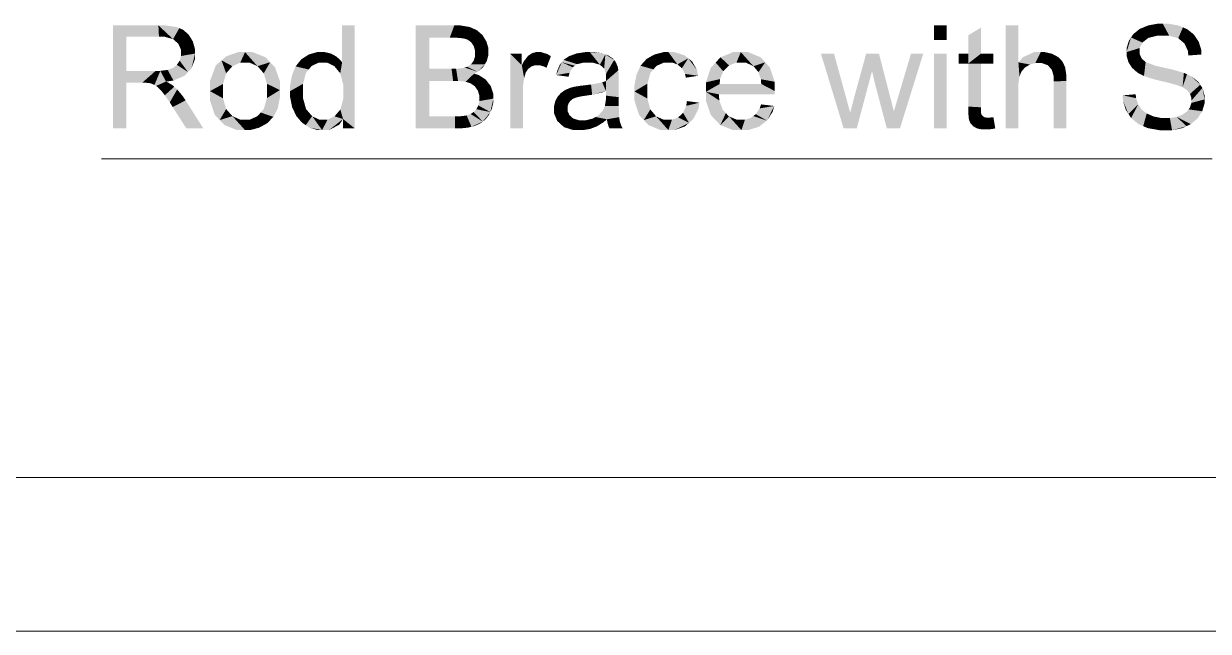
# Model space of a CAD drawing. Header units: millimetres. Extents: x 2 to 579, y 1 to 405.
# Drawn here: x 222.53 to 246.75, y 63.84 to 76.26 of the extents above; entities that cross this region are included whole.
import ezdxf

# ---------------------------------------------------------------- set-up
doc = ezdxf.new("R2010")
doc.units = ezdxf.units.MM
doc.linetypes.add('XKITLINE00', pattern=[0])
doc.layers.add('GraphicObject', color=6, linetype='Continuous', lineweight=0)
doc.layers.add('LinkedObject', color=7, linetype='Continuous', lineweight=0)

# ---------------------------------------------------------------- blocks, each defined once
blk = doc.blocks.new('*A3')
at = {"layer": 'GraphicObject', "color": 3, "linetype": 'XKITLINE00', "lineweight": 0}
blk.add_line((180.287, 63.838), (314.847, 63.838), dxfattribs=at)
blk = doc.blocks.new('*A4')
at = {"layer": 'LinkedObject'}
for points in [[(224.627, 75.296), (224.349, 74.119), (224.349, 76.225)], [(224.349, 76.225), (224.627, 75.993), (224.627, 75.296)], [(225.292, 75.993), (224.349, 76.225), (225.281, 76.225)], [(224.627, 75.993), (224.349, 76.225), (225.292, 75.993)], [(225.281, 76.225), (225.409, 75.993), (225.292, 75.993)], [(225.635, 76.196), (225.281, 76.225), (225.421, 76.225)], [(225.708, 76.168), (225.281, 76.225), (225.635, 76.196)], [(225.581, 75.945), (225.281, 76.225), (225.708, 76.168)], [(225.409, 75.993), (225.281, 76.225), (225.581, 75.945)], [(225.708, 76.168), (225.635, 75.897), (225.581, 75.945)], [(225.781, 76.14), (225.635, 75.897), (225.708, 76.168)], [(225.635, 75.897), (225.781, 76.14), (225.689, 75.849)], [(225.689, 75.849), (225.781, 76.14), (225.942, 75.968)], [(225.942, 75.968), (225.781, 76.14), (225.898, 76.039)], [(229.296, 76.225), (229.037, 75.469), (229.037, 76.225)], [(229.296, 76.225), (229.06, 75.015), (229.037, 75.469)], [(229.06, 75.015), (229.296, 76.225), (229.296, 74.119)], [(230.541, 76.225), (230.819, 75.092), (230.541, 74.119)], [(230.819, 75.34), (230.819, 75.092), (230.541, 76.225)], [(230.541, 76.225), (230.819, 75.976), (230.819, 75.34)], [(231.24, 75.976), (230.541, 76.225), (231.331, 76.225)], [(230.819, 75.976), (230.541, 76.225), (231.24, 75.976)], [(231.24, 75.976), (231.331, 76.225), (231.354, 75.976)], [(231.331, 76.225), (231.515, 75.961), (231.354, 75.976)], [(231.452, 76.225), (231.515, 75.961), (231.331, 76.225)], [(231.645, 76.193), (231.515, 75.961), (231.452, 76.225)], [(231.515, 75.961), (231.645, 76.193), (231.561, 75.947)], [(231.561, 75.947), (231.645, 76.193), (231.608, 75.932)], [(231.608, 75.932), (231.645, 76.193), (231.718, 76.161)], [(231.718, 76.161), (231.68, 75.877), (231.608, 75.932)], [(231.791, 76.129), (231.68, 75.877), (231.718, 76.161)], [(231.906, 76.03), (231.68, 75.877), (231.791, 76.129)], [(241.399, 76.225), (241.14, 75.928), (241.14, 76.225)], [(241.399, 75.928), (241.14, 75.928), (241.399, 76.225)], [(242.098, 76.178), (241.839, 75.646), (241.839, 76.023)], [(241.839, 75.646), (242.098, 76.178), (241.839, 75.445)], [(242.098, 75.646), (241.839, 75.445), (242.098, 76.178)], [(242.867, 76.225), (242.608, 74.119), (242.608, 76.225)], [(242.867, 75.469), (242.608, 74.119), (242.867, 76.225)], [(245.346, 76.153), (245.461, 75.921), (245.214, 76.047)], [(245.519, 75.968), (245.346, 76.153), (245.433, 76.189)], [(245.461, 75.921), (245.346, 76.153), (245.519, 75.968)], [(245.52, 76.225), (245.703, 76.014), (245.433, 76.189)], [(245.433, 76.189), (245.703, 76.014), (245.519, 75.968)], [(245.713, 76.26), (245.703, 76.014), (245.52, 76.225)], [(245.819, 76.26), (245.703, 76.014), (245.713, 76.26)], [(245.703, 76.014), (245.819, 76.26), (245.829, 76.014)], [(245.819, 76.26), (245.951, 76.014), (245.829, 76.014)], [(246.142, 76.223), (245.819, 76.26), (245.936, 76.26)], [(246.231, 76.185), (245.819, 76.26), (246.142, 76.223)], [(246.134, 75.963), (245.819, 76.26), (246.231, 76.185)], [(245.951, 76.014), (245.819, 76.26), (246.134, 75.963)], [(246.231, 76.185), (246.196, 75.912), (246.134, 75.963)], [(246.321, 76.147), (246.196, 75.912), (246.231, 76.185)], [(246.196, 75.912), (246.321, 76.147), (246.258, 75.861)], [(246.258, 75.861), (246.321, 76.147), (246.506, 75.963)], [(246.506, 75.963), (246.321, 76.147), (246.458, 76.036)], [(225.942, 75.968), (225.743, 75.726), (225.689, 75.849)], [(225.986, 75.896), (225.743, 75.726), (225.942, 75.968)], [(226.03, 75.737), (225.743, 75.726), (225.986, 75.896)], [(231.947, 75.964), (231.68, 75.877), (231.906, 76.03)], [(231.68, 75.877), (231.947, 75.964), (231.705, 75.838)], [(231.947, 75.964), (231.731, 75.798), (231.705, 75.838)], [(231.731, 75.798), (231.947, 75.964), (231.756, 75.706)], [(231.756, 75.706), (231.947, 75.964), (232.03, 75.686)], [(232.03, 75.758), (231.947, 75.964), (231.988, 75.897)], [(232.03, 75.686), (231.947, 75.964), (232.03, 75.758)], [(245.169, 75.978), (245.078, 75.68), (245.124, 75.909)], [(245.404, 75.875), (245.078, 75.68), (245.169, 75.978)], [(245.124, 75.909), (245.078, 75.68), (245.078, 75.759)], [(245.346, 75.763), (245.078, 75.68), (245.404, 75.875)], [(245.214, 76.047), (245.461, 75.921), (245.169, 75.978)], [(245.169, 75.978), (245.461, 75.921), (245.404, 75.875)], [(246.506, 75.963), (246.331, 75.71), (246.258, 75.861)], [(246.554, 75.89), (246.331, 75.71), (246.506, 75.963)], [(246.606, 75.724), (246.331, 75.71), (246.554, 75.89)], [(225.715, 75.505), (226.03, 75.65), (225.885, 75.272)], [(225.743, 75.6), (226.03, 75.65), (225.715, 75.505)], [(226.03, 75.65), (225.743, 75.726), (226.03, 75.737)], [(225.743, 75.726), (226.03, 75.65), (225.743, 75.651)], [(226.03, 75.65), (225.743, 75.6), (225.743, 75.651)], [(225.885, 75.272), (226.03, 75.65), (225.957, 75.349)], [(225.957, 75.349), (226.03, 75.65), (226.03, 75.538)], [(226.91, 75.679), (226.572, 75.51), (226.671, 75.595)], [(227.052, 75.679), (226.572, 75.51), (226.91, 75.679)], [(226.955, 75.464), (226.572, 75.51), (227.052, 75.679)], [(226.955, 75.464), (227.052, 75.679), (227.052, 75.464)], [(227.052, 75.679), (227.147, 75.464), (227.052, 75.464)], [(227.466, 75.576), (227.052, 75.679), (227.209, 75.679)], [(227.565, 75.473), (227.052, 75.679), (227.466, 75.576)], [(227.307, 75.392), (227.052, 75.679), (227.565, 75.473)], [(227.147, 75.464), (227.052, 75.679), (227.307, 75.392)], [(228.412, 75.394), (228.201, 75.531), (228.277, 75.58)], [(228.353, 75.63), (228.556, 75.464), (228.277, 75.58)], [(228.277, 75.58), (228.556, 75.464), (228.412, 75.394)], [(228.523, 75.679), (228.556, 75.464), (228.353, 75.63)], [(228.617, 75.679), (228.556, 75.464), (228.523, 75.679)], [(228.556, 75.464), (228.617, 75.679), (228.642, 75.464)], [(228.617, 75.679), (228.731, 75.464), (228.642, 75.464)], [(228.686, 75.679), (228.731, 75.464), (228.617, 75.679)], [(228.808, 75.65), (228.731, 75.464), (228.686, 75.679)], [(228.862, 75.621), (228.731, 75.464), (228.808, 75.65)], [(228.862, 75.621), (228.879, 75.391), (228.731, 75.464)], [(228.916, 75.592), (228.879, 75.391), (228.862, 75.621)], [(229.003, 75.516), (228.879, 75.391), (228.916, 75.592)], [(231.729, 75.506), (232.03, 75.686), (231.956, 75.432)], [(231.756, 75.598), (232.03, 75.686), (231.729, 75.506)], [(232.03, 75.686), (231.756, 75.653), (231.756, 75.706)], [(231.756, 75.653), (232.03, 75.686), (231.756, 75.598)], [(231.956, 75.432), (232.03, 75.686), (231.993, 75.491)], [(231.993, 75.491), (232.03, 75.686), (232.03, 75.618)], [(232.478, 75.646), (232.712, 75.413), (232.478, 74.119)], [(232.712, 75.413), (232.478, 75.646), (232.712, 75.646)], [(232.876, 75.627), (232.712, 75.413), (232.838, 75.602)], [(232.985, 75.412), (232.712, 75.413), (232.876, 75.627)], [(232.838, 75.602), (232.712, 75.413), (232.756, 75.494)], [(232.913, 75.653), (233.027, 75.412), (232.876, 75.627)], [(232.876, 75.627), (233.027, 75.412), (232.985, 75.412)], [(232.996, 75.679), (233.027, 75.412), (232.913, 75.653)], [(233.041, 75.679), (233.027, 75.412), (232.996, 75.679)], [(233.041, 75.679), (233.075, 75.412), (233.027, 75.412)], [(233.239, 75.638), (233.041, 75.679), (233.106, 75.679)], [(233.306, 75.596), (233.041, 75.679), (233.239, 75.638)], [(233.169, 75.384), (233.041, 75.679), (233.306, 75.596)], [(233.075, 75.412), (233.041, 75.679), (233.169, 75.384)], [(233.169, 75.384), (233.306, 75.596), (233.216, 75.357)], [(233.682, 75.598), (233.84, 75.433), (233.568, 75.522)], [(233.757, 75.625), (233.84, 75.433), (233.682, 75.598)], [(234.005, 75.679), (233.757, 75.625), (233.832, 75.652)], [(233.974, 75.464), (233.757, 75.625), (234.005, 75.679)], [(233.84, 75.433), (233.757, 75.625), (233.974, 75.464)], [(233.974, 75.464), (234.005, 75.679), (234.065, 75.464)], [(234.065, 75.464), (234.005, 75.679), (234.163, 75.464)], [(234.103, 75.679), (234.163, 75.464), (234.005, 75.679)], [(234.36, 75.656), (234.103, 75.679), (234.201, 75.679)], [(234.421, 75.633), (234.103, 75.679), (234.36, 75.656)], [(234.31, 75.421), (234.103, 75.679), (234.421, 75.633)], [(234.163, 75.464), (234.103, 75.679), (234.31, 75.421)], [(234.31, 75.421), (234.421, 75.633), (234.359, 75.377)], [(234.359, 75.377), (234.421, 75.633), (234.396, 75.345)], [(234.421, 75.633), (234.432, 75.234), (234.396, 75.345)], [(234.6, 75.518), (234.432, 75.234), (234.421, 75.633)], [(234.572, 75.552), (234.421, 75.633), (234.482, 75.61)], [(234.6, 75.518), (234.421, 75.633), (234.572, 75.552)], [(235.464, 75.397), (235.263, 75.54), (235.346, 75.587)], [(235.43, 75.633), (235.622, 75.467), (235.346, 75.587)], [(235.346, 75.587), (235.622, 75.467), (235.464, 75.397)], [(235.611, 75.679), (235.622, 75.467), (235.43, 75.633)], [(235.71, 75.679), (235.622, 75.467), (235.611, 75.679)], [(235.622, 75.467), (235.71, 75.679), (235.72, 75.467)], [(235.71, 75.679), (235.784, 75.467), (235.72, 75.467)], [(236.036, 75.616), (235.71, 75.679), (235.834, 75.679)], [(236.115, 75.553), (235.71, 75.679), (236.036, 75.616)], [(235.894, 75.428), (235.71, 75.679), (236.115, 75.553)], [(235.784, 75.467), (235.71, 75.679), (235.894, 75.428)], [(237.189, 75.679), (236.774, 75.573), (237.031, 75.679)], [(237.102, 75.467), (236.774, 75.573), (237.189, 75.679)], [(237.102, 75.467), (237.189, 75.679), (237.191, 75.467)], [(237.189, 75.679), (237.289, 75.467), (237.191, 75.467)], [(237.592, 75.575), (237.189, 75.679), (237.342, 75.679)], [(237.688, 75.471), (237.189, 75.679), (237.592, 75.575)], [(237.449, 75.392), (237.189, 75.679), (237.688, 75.471)], [(237.289, 75.467), (237.189, 75.679), (237.449, 75.392)], [(239.096, 75.646), (239.293, 74.119), (238.829, 75.646)], [(239.339, 74.763), (239.293, 74.119), (239.096, 75.646)], [(239.753, 75.646), (239.873, 75.293), (239.507, 74.751)], [(240.016, 75.646), (239.873, 75.293), (239.753, 75.646)], [(239.873, 75.293), (240.016, 75.646), (239.934, 75.032)], [(239.934, 75.032), (240.016, 75.646), (240.245, 74.759)], [(240.92, 75.646), (240.407, 74.762), (240.669, 75.646)], [(240.444, 74.119), (240.407, 74.762), (240.92, 75.646)], [(241.399, 75.646), (241.14, 74.119), (241.14, 75.646)], [(241.399, 74.119), (241.14, 74.119), (241.399, 75.646)], [(241.648, 75.646), (241.839, 75.445), (241.648, 75.445)], [(241.839, 75.646), (241.839, 75.445), (241.648, 75.646)], [(242.098, 75.445), (241.839, 75.445), (242.098, 75.646)], [(242.355, 75.445), (242.098, 75.646), (242.355, 75.646)], [(242.098, 75.445), (242.098, 75.646), (242.355, 75.445)], [(243.185, 75.679), (242.867, 75.469), (242.957, 75.574)], [(243.323, 75.679), (242.867, 75.469), (243.185, 75.679)], [(243.212, 75.456), (242.867, 75.469), (243.323, 75.679)], [(243.212, 75.456), (243.323, 75.679), (243.269, 75.456)], [(243.269, 75.456), (243.323, 75.679), (243.345, 75.456)], [(243.323, 75.679), (243.464, 75.412), (243.345, 75.456)], [(243.407, 75.679), (243.464, 75.412), (243.323, 75.679)], [(243.554, 75.646), (243.464, 75.412), (243.407, 75.679)], [(243.616, 75.612), (243.464, 75.412), (243.554, 75.646)], [(243.616, 75.612), (243.506, 75.368), (243.464, 75.412)], [(243.679, 75.579), (243.506, 75.368), (243.616, 75.612)], [(243.506, 75.368), (243.679, 75.579), (243.548, 75.323)], [(243.548, 75.323), (243.679, 75.579), (243.795, 75.428)], [(243.795, 75.428), (243.679, 75.579), (243.768, 75.487)], [(245.078, 75.68), (245.346, 75.763), (245.346, 75.698)], [(245.346, 75.641), (245.078, 75.68), (245.346, 75.698)], [(245.078, 75.68), (245.346, 75.641), (245.078, 75.607)], [(245.078, 75.607), (245.346, 75.641), (245.115, 75.476)], [(245.115, 75.476), (245.346, 75.641), (245.152, 75.417)], [(245.152, 75.417), (245.346, 75.641), (245.387, 75.548)], [(246.609, 75.631), (246.331, 75.71), (246.606, 75.724)], [(246.331, 75.71), (246.609, 75.631), (246.342, 75.61)], [(225.523, 75.335), (225.885, 75.272), (225.47, 75.316)], [(225.577, 75.355), (225.885, 75.272), (225.523, 75.335)], [(225.885, 75.272), (225.577, 75.355), (225.659, 75.418)], [(225.687, 75.462), (225.885, 75.272), (225.659, 75.418)], [(225.715, 75.505), (225.885, 75.272), (225.687, 75.462)], [(226.572, 75.51), (226.337, 74.882), (226.455, 75.408)], [(226.666, 75.247), (226.337, 74.882), (226.572, 75.51)], [(226.455, 75.408), (226.337, 74.882), (226.337, 75.094)], [(226.572, 75.51), (226.794, 75.392), (226.73, 75.319)], [(226.794, 75.392), (226.572, 75.51), (226.955, 75.464)], [(226.666, 75.247), (226.572, 75.51), (226.73, 75.319)], [(227.307, 75.392), (227.565, 75.473), (227.371, 75.319)], [(227.565, 75.473), (227.435, 75.246), (227.371, 75.319)], [(227.435, 75.246), (227.565, 75.473), (227.5, 75.032)], [(227.5, 75.032), (227.565, 75.473), (227.765, 74.904)], [(227.765, 75.085), (227.565, 75.473), (227.665, 75.37)], [(227.765, 74.904), (227.565, 75.473), (227.765, 75.085)], [(228.087, 75.388), (228.354, 75.324), (228.049, 75.295)], [(228.201, 75.531), (228.354, 75.324), (228.087, 75.388)], [(228.354, 75.324), (228.201, 75.531), (228.412, 75.394)], [(229.037, 75.469), (228.879, 75.391), (229.003, 75.516)], [(228.879, 75.391), (229.037, 75.469), (228.939, 75.318)], [(228.939, 75.318), (229.037, 75.469), (229, 75.245)], [(229.037, 75.469), (229.06, 75.015), (229, 75.245)], [(231.307, 75.092), (230.819, 75.34), (231.275, 75.34)], [(230.819, 75.092), (230.819, 75.34), (231.307, 75.092)], [(231.407, 75.092), (231.275, 75.34), (231.368, 75.34)], [(231.307, 75.092), (231.275, 75.34), (231.407, 75.092)], [(231.501, 75.352), (231.736, 75.239), (231.368, 75.34)], [(231.368, 75.34), (231.736, 75.239), (231.407, 75.092)], [(231.541, 75.365), (231.809, 75.276), (231.501, 75.352)], [(231.736, 75.239), (231.501, 75.352), (231.809, 75.276)], [(231.595, 75.38), (231.809, 75.276), (231.541, 75.365)], [(231.675, 75.433), (231.956, 75.432), (231.595, 75.38)], [(231.595, 75.38), (231.956, 75.432), (231.809, 75.276)], [(231.702, 75.469), (231.956, 75.432), (231.675, 75.433)], [(231.956, 75.432), (231.702, 75.469), (231.729, 75.506)], [(231.809, 75.276), (231.956, 75.432), (231.92, 75.372)], [(232.478, 74.119), (232.712, 75.413), (232.737, 74.119)], [(232.712, 75.413), (232.737, 74.918), (232.737, 74.119)], [(232.737, 74.918), (232.712, 75.413), (232.737, 74.999)], [(232.737, 74.999), (232.712, 75.413), (232.759, 75.15)], [(232.759, 75.15), (232.712, 75.413), (232.78, 75.219)], [(232.78, 75.219), (232.712, 75.413), (232.794, 75.265)], [(232.794, 75.265), (232.712, 75.413), (232.842, 75.335)], [(232.842, 75.335), (232.712, 75.413), (232.876, 75.361)], [(232.876, 75.361), (232.712, 75.413), (232.91, 75.386)], [(232.91, 75.386), (232.712, 75.413), (232.985, 75.412)], [(233.529, 75.472), (233.415, 75.21), (233.489, 75.422)], [(233.753, 75.369), (233.415, 75.21), (233.529, 75.472)], [(233.489, 75.422), (233.415, 75.21), (233.433, 75.291)], [(233.689, 75.257), (233.415, 75.21), (233.753, 75.369)], [(233.568, 75.522), (233.84, 75.433), (233.529, 75.472)], [(233.753, 75.369), (233.529, 75.472), (233.796, 75.401)], [(233.796, 75.401), (233.529, 75.472), (233.84, 75.433)], [(234.629, 75.483), (234.432, 75.234), (234.6, 75.518)], [(234.669, 75.395), (234.432, 75.234), (234.629, 75.483)], [(234.681, 75.342), (234.432, 75.234), (234.669, 75.395)], [(234.432, 75.234), (234.681, 75.342), (234.687, 75.308)], [(235.138, 75.401), (235.403, 75.327), (235.098, 75.309)], [(235.263, 75.54), (235.403, 75.327), (235.138, 75.401)], [(235.403, 75.327), (235.263, 75.54), (235.464, 75.397)], [(235.894, 75.428), (236.115, 75.553), (235.94, 75.389)], [(236.115, 75.553), (235.985, 75.35), (235.94, 75.389)], [(235.985, 75.35), (236.115, 75.553), (236.049, 75.234)], [(236.049, 75.234), (236.115, 75.553), (236.317, 75.195)], [(236.295, 75.311), (236.115, 75.553), (236.194, 75.49)], [(236.317, 75.195), (236.115, 75.553), (236.295, 75.311)], [(236.675, 75.467), (236.477, 75.062), (236.576, 75.36)], [(236.831, 75.288), (236.477, 75.062), (236.675, 75.467)], [(236.774, 75.573), (236.952, 75.407), (236.675, 75.467)], [(236.675, 75.467), (236.952, 75.407), (236.831, 75.288)], [(236.952, 75.407), (236.774, 75.573), (237.102, 75.467)], [(237.449, 75.392), (237.688, 75.471), (237.511, 75.317)], [(237.688, 75.471), (237.551, 75.269), (237.511, 75.317)], [(237.551, 75.269), (237.688, 75.471), (237.6, 75.125)], [(237.6, 75.125), (237.688, 75.471), (237.882, 75.074)], [(237.882, 75.074), (237.688, 75.471), (237.785, 75.367)], [(241.839, 74.566), (242.098, 75.445), (242.098, 74.551)], [(241.839, 75.445), (242.098, 75.445), (241.839, 74.566)], [(242.867, 75.043), (242.608, 74.119), (242.867, 75.469)], [(242.867, 75.043), (242.867, 75.469), (242.888, 75.184)], [(242.888, 75.184), (242.867, 75.469), (242.91, 75.235)], [(242.91, 75.235), (242.867, 75.469), (242.931, 75.286)], [(242.931, 75.286), (242.867, 75.469), (243.003, 75.367)], [(243.003, 75.367), (242.867, 75.469), (243.054, 75.396)], [(243.054, 75.396), (242.867, 75.469), (243.104, 75.426)], [(243.104, 75.426), (242.867, 75.469), (243.212, 75.456)], [(243.795, 75.428), (243.589, 75.182), (243.548, 75.323)], [(243.822, 75.369), (243.589, 75.182), (243.795, 75.428)], [(243.848, 75.198), (243.589, 75.182), (243.822, 75.369)], [(245.387, 75.548), (245.301, 75.26), (245.152, 75.417)], [(245.152, 75.417), (245.301, 75.26), (245.189, 75.359)], [(245.428, 75.511), (245.301, 75.26), (245.387, 75.548)], [(245.301, 75.26), (245.428, 75.511), (245.376, 75.221)], [(245.376, 75.221), (245.428, 75.511), (245.468, 75.475)], [(245.376, 75.221), (245.468, 75.475), (245.434, 75.19)], [(245.434, 75.19), (245.468, 75.475), (245.637, 75.124)], [(245.637, 75.124), (245.468, 75.475), (245.678, 75.399)], [(245.637, 75.124), (245.678, 75.399), (245.782, 75.089)], [(245.782, 75.089), (245.678, 75.399), (245.847, 75.361)], [(245.782, 75.089), (245.847, 75.361), (245.927, 75.055)], [(245.927, 75.055), (245.847, 75.361), (246.017, 75.323)], [(224.627, 75.296), (224.627, 75.054), (224.349, 74.119)], [(224.95, 75.054), (224.627, 75.296), (225.225, 75.296)], [(224.627, 75.054), (224.627, 75.296), (224.95, 75.054)], [(224.95, 75.054), (225.225, 75.296), (225.003, 75.054)], [(225.003, 75.054), (225.225, 75.296), (225.081, 75.049)], [(225.081, 75.049), (225.225, 75.296), (225.105, 75.044)], [(225.105, 75.044), (225.225, 75.296), (225.137, 75.036)], [(225.137, 75.036), (225.225, 75.296), (225.2, 75.008)], [(225.2, 75.008), (225.225, 75.296), (225.32, 75.296)], [(225.2, 75.008), (225.32, 75.296), (225.231, 74.988)], [(225.32, 75.296), (225.437, 75.077), (225.231, 74.988)], [(225.47, 75.316), (225.437, 75.077), (225.32, 75.296)], [(225.437, 75.077), (225.47, 75.316), (225.589, 75.098)], [(225.812, 75.195), (225.47, 75.316), (225.885, 75.272)], [(225.589, 75.098), (225.47, 75.316), (225.812, 75.195)], [(226.602, 75.028), (226.337, 74.882), (226.666, 75.247)], [(228.049, 75.295), (227.973, 74.881), (228.011, 75.202)], [(228.297, 75.253), (227.973, 74.881), (228.049, 75.295)], [(228.239, 75.032), (227.973, 74.881), (228.297, 75.253)], [(228.011, 75.202), (227.973, 74.881), (227.973, 74.995)], [(228.049, 75.295), (228.354, 75.324), (228.297, 75.253)], [(231.407, 75.092), (231.736, 75.239), (231.562, 75.074)], [(231.736, 75.239), (231.615, 75.056), (231.562, 75.074)], [(231.615, 75.056), (231.736, 75.239), (231.669, 75.039)], [(231.669, 75.039), (231.736, 75.239), (231.753, 74.978)], [(231.977, 75.116), (231.736, 75.239), (231.831, 75.211)], [(231.753, 74.978), (231.736, 75.239), (231.977, 75.116)], [(231.753, 74.978), (231.977, 75.116), (231.783, 74.934)], [(231.783, 74.934), (231.977, 75.116), (231.814, 74.891)], [(231.814, 74.891), (231.977, 75.116), (232.028, 75.048)], [(233.415, 75.21), (233.689, 75.257), (233.668, 75.176)], [(234.432, 75.114), (234.687, 75.308), (234.431, 75.087)], [(234.431, 75.087), (234.687, 75.308), (234.432, 74.885)], [(234.694, 75.103), (234.431, 74.79), (234.432, 74.885)], [(234.694, 74.758), (234.431, 74.79), (234.694, 75.103)], [(234.432, 75.234), (234.687, 75.308), (234.432, 75.155)], [(234.432, 75.155), (234.687, 75.308), (234.432, 75.148)], [(234.432, 75.148), (234.687, 75.308), (234.432, 75.114)], [(234.694, 75.189), (234.432, 74.885), (234.687, 75.308)], [(234.694, 75.103), (234.432, 74.885), (234.694, 75.189)], [(235.098, 75.309), (235.016, 74.876), (235.057, 75.216)], [(235.342, 75.257), (235.016, 74.876), (235.098, 75.309)], [(235.281, 75.035), (235.016, 74.876), (235.342, 75.257)], [(235.057, 75.216), (235.016, 74.876), (235.016, 75)], [(235.098, 75.309), (235.403, 75.327), (235.342, 75.257)], [(236.049, 75.234), (236.317, 75.195), (236.067, 75.157)], [(236.764, 75.128), (236.477, 75.062), (236.831, 75.288)], [(236.477, 75.062), (236.764, 75.128), (236.758, 75.028)], [(237.6, 75.125), (237.882, 75.074), (237.608, 75.028)], [(239.507, 74.751), (239.873, 75.293), (239.561, 74.119)], [(243.848, 75.086), (243.589, 75.182), (243.848, 75.198)], [(243.589, 75.182), (243.848, 75.086), (243.589, 75.085)], [(245.927, 75.055), (246.017, 75.323), (246.114, 75.003)], [(246.114, 75.003), (246.017, 75.323), (246.157, 74.987)], [(246.157, 74.987), (246.017, 75.323), (246.223, 74.962)], [(246.25, 75.255), (246.223, 74.962), (246.017, 75.323)], [(246.313, 75.227), (246.223, 74.962), (246.25, 75.255)], [(246.223, 74.962), (246.313, 75.227), (246.318, 74.899)], [(246.318, 74.899), (246.313, 75.227), (246.405, 75.184)], [(246.318, 74.899), (246.405, 75.184), (246.347, 74.862)], [(246.347, 74.862), (246.405, 75.184), (246.376, 74.825)], [(246.405, 75.184), (246.585, 75.012), (246.376, 74.825)], [(246.585, 75.012), (246.405, 75.184), (246.541, 75.077)], [(224.349, 74.119), (224.627, 75.054), (224.627, 74.119)], [(225.231, 74.988), (225.437, 75.077), (225.263, 74.968)], [(225.437, 75.077), (225.333, 74.897), (225.263, 74.968)], [(225.492, 75.05), (225.333, 74.897), (225.437, 75.077)], [(225.333, 74.897), (225.492, 75.05), (225.373, 74.847)], [(225.373, 74.847), (225.492, 75.05), (225.412, 74.797)], [(225.412, 74.797), (225.492, 75.05), (225.605, 74.972)], [(225.605, 74.972), (225.513, 74.652), (225.412, 74.797)], [(225.605, 74.972), (225.492, 75.05), (225.576, 74.998)], [(225.666, 74.916), (225.513, 74.652), (225.605, 74.972)], [(225.781, 74.776), (225.513, 74.652), (225.666, 74.916)], [(226.337, 74.882), (226.602, 75.028), (226.602, 74.882)], [(226.337, 74.882), (226.534, 74.29), (226.337, 74.689)], [(226.602, 74.735), (226.534, 74.29), (226.337, 74.882)], [(226.602, 74.735), (226.337, 74.882), (226.602, 74.882)], [(227.436, 74.517), (227.765, 74.904), (227.677, 74.44)], [(227.5, 74.74), (227.765, 74.904), (227.436, 74.517)], [(227.5, 75.032), (227.765, 74.904), (227.5, 74.89)], [(227.765, 74.904), (227.5, 74.74), (227.5, 74.89)], [(227.677, 74.44), (227.765, 74.904), (227.721, 74.525)], [(227.721, 74.525), (227.765, 74.904), (227.765, 74.756)], [(227.973, 74.881), (228.239, 75.032), (228.239, 74.88)], [(227.973, 74.881), (228.239, 74.734), (227.973, 74.764)], [(228.239, 74.734), (227.973, 74.881), (228.239, 74.88)], [(229.06, 75.015), (229.296, 74.119), (229.06, 74.859)], [(229.06, 74.859), (229.296, 74.119), (229.06, 74.717)], [(230.541, 74.119), (230.819, 75.092), (230.819, 74.367)], [(232.028, 75.048), (231.844, 74.788), (231.814, 74.891)], [(232.079, 74.981), (231.844, 74.788), (232.028, 75.048)], [(232.131, 74.821), (231.844, 74.788), (232.079, 74.981)], [(233.701, 74.679), (233.514, 74.847), (233.555, 74.875)], [(233.597, 74.903), (233.752, 74.721), (233.555, 74.875)], [(233.555, 74.875), (233.752, 74.721), (233.701, 74.679)], [(233.689, 74.945), (233.752, 74.721), (233.597, 74.903)], [(233.741, 74.96), (233.752, 74.721), (233.689, 74.945)], [(233.779, 74.97), (233.818, 74.75), (233.741, 74.96)], [(233.752, 74.721), (233.741, 74.96), (233.785, 74.736)], [(233.785, 74.736), (233.741, 74.96), (233.818, 74.75)], [(233.894, 74.989), (233.931, 74.776), (233.779, 74.97)], [(233.779, 74.97), (233.931, 74.776), (233.818, 74.75)], [(233.971, 74.998), (234.01, 74.788), (233.894, 74.989)], [(233.894, 74.989), (234.01, 74.788), (233.931, 74.776)], [(234.127, 75.017), (234.151, 74.808), (233.971, 74.998)], [(233.971, 74.998), (234.151, 74.808), (234.01, 74.788)], [(234.357, 75.062), (234.432, 74.885), (234.127, 75.017)], [(234.127, 75.017), (234.432, 74.885), (234.151, 74.808)], [(234.151, 74.808), (234.432, 74.885), (234.362, 74.857)], [(234.431, 75.087), (234.432, 74.885), (234.357, 75.062)], [(235.016, 74.876), (235.281, 75.035), (235.281, 74.884)], [(235.281, 74.73), (235.016, 74.876), (235.281, 74.884)], [(235.016, 74.876), (235.206, 74.29), (235.016, 74.685)], [(235.281, 74.73), (235.206, 74.29), (235.016, 74.876)], [(236.758, 75.028), (236.477, 74.869), (236.477, 75.062)], [(236.758, 75.028), (237.882, 74.885), (236.477, 74.869)], [(237.882, 74.873), (236.477, 74.869), (237.882, 74.885)], [(237.881, 74.839), (236.477, 74.869), (237.882, 74.873)], [(236.477, 74.869), (236.673, 74.291), (236.477, 74.683)], [(236.75, 74.69), (236.673, 74.291), (236.477, 74.869)], [(236.75, 74.69), (236.477, 74.869), (236.743, 74.816)], [(237.881, 74.816), (236.477, 74.869), (237.881, 74.839)], [(236.743, 74.816), (236.477, 74.869), (237.881, 74.816)], [(237.608, 75.028), (237.882, 74.885), (236.758, 75.028)], [(237.882, 74.885), (237.608, 75.028), (237.882, 75.074)], [(240.245, 74.759), (240.176, 74.119), (239.934, 75.032)], [(242.867, 74.953), (242.608, 74.119), (242.867, 75.043)], [(242.608, 74.119), (242.867, 74.953), (242.867, 74.119)], [(243.589, 74.119), (243.848, 75.086), (243.848, 74.119)], [(243.589, 75.085), (243.848, 75.086), (243.589, 74.119)], [(246.376, 74.825), (246.585, 75.012), (246.405, 74.739)], [(246.405, 74.739), (246.585, 75.012), (246.629, 74.947)], [(246.405, 74.739), (246.629, 74.947), (246.405, 74.69)], [(246.405, 74.69), (246.629, 74.947), (246.405, 74.641)], [(246.629, 74.947), (246.673, 74.713), (246.405, 74.641)], [(246.673, 74.713), (246.629, 74.947), (246.673, 74.798)], [(225.513, 74.652), (225.781, 74.776), (225.573, 74.557)], [(225.573, 74.557), (225.781, 74.776), (225.836, 74.692)], [(225.573, 74.557), (225.836, 74.692), (225.852, 74.119)], [(225.852, 74.119), (225.836, 74.692), (226.2, 74.119)], [(226.337, 74.689), (226.534, 74.29), (226.436, 74.393)], [(226.666, 74.516), (226.534, 74.29), (226.602, 74.735)], [(227.973, 74.764), (228.239, 74.734), (228.015, 74.556)], [(228.015, 74.556), (228.239, 74.734), (228.057, 74.466)], [(228.057, 74.466), (228.239, 74.734), (228.3, 74.515)], [(229.06, 74.717), (229.296, 74.119), (229.001, 74.505)], [(231.823, 74.59), (232.131, 74.729), (232.068, 74.454)], [(231.844, 74.679), (232.131, 74.729), (231.823, 74.59)], [(232.131, 74.729), (231.844, 74.788), (232.131, 74.821)], [(231.844, 74.788), (232.131, 74.729), (231.844, 74.729)], [(232.131, 74.729), (231.844, 74.679), (231.844, 74.729)], [(232.068, 74.454), (232.131, 74.729), (232.099, 74.518)], [(232.099, 74.518), (232.131, 74.729), (232.131, 74.655)], [(233.422, 74.726), (233.371, 74.522), (233.397, 74.68)], [(233.665, 74.624), (233.371, 74.522), (233.422, 74.726)], [(233.397, 74.68), (233.371, 74.522), (233.371, 74.578)], [(233.647, 74.562), (233.371, 74.522), (233.665, 74.624)], [(233.447, 74.773), (233.683, 74.652), (233.422, 74.726)], [(233.422, 74.726), (233.683, 74.652), (233.665, 74.624)], [(233.514, 74.847), (233.683, 74.652), (233.447, 74.773)], [(233.683, 74.652), (233.514, 74.847), (233.701, 74.679)], [(234.41, 74.575), (234.694, 74.758), (234.694, 74.578)], [(234.431, 74.705), (234.694, 74.758), (234.41, 74.575)], [(234.694, 74.758), (234.431, 74.705), (234.431, 74.79)], [(235.016, 74.685), (235.206, 74.29), (235.111, 74.392)], [(235.34, 74.507), (235.206, 74.29), (235.281, 74.73)], [(236.01, 74.438), (236.343, 74.645), (236.13, 74.234)], [(236.074, 74.582), (236.343, 74.645), (236.01, 74.438)], [(236.343, 74.645), (236.074, 74.582), (236.088, 74.679)], [(236.13, 74.234), (236.343, 74.645), (236.215, 74.308)], [(236.215, 74.308), (236.343, 74.645), (236.322, 74.514)], [(236.477, 74.683), (236.673, 74.291), (236.575, 74.394)], [(236.821, 74.498), (236.673, 74.291), (236.75, 74.69)], [(237.873, 74.578), (237.576, 74.529), (237.605, 74.611)], [(239.428, 74.436), (239.293, 74.119), (239.339, 74.763)], [(239.507, 74.751), (239.561, 74.119), (239.47, 74.606)], [(240.32, 74.468), (240.176, 74.119), (240.245, 74.759)], [(240.407, 74.762), (240.444, 74.119), (240.32, 74.468)], [(245.273, 74.739), (245, 74.795), (245.264, 74.818)], [(245, 74.795), (245.116, 74.417), (245.003, 74.689)], [(245.273, 74.739), (245.116, 74.417), (245, 74.795)], [(245.003, 74.689), (245.116, 74.417), (245.061, 74.5)], [(245.316, 74.609), (245.116, 74.417), (245.273, 74.739)], [(245.116, 74.417), (245.316, 74.609), (245.171, 74.333)], [(245.171, 74.333), (245.316, 74.609), (245.322, 74.208)], [(245.35, 74.558), (245.322, 74.208), (245.316, 74.609)], [(246.375, 74.551), (246.673, 74.713), (246.625, 74.471)], [(246.405, 74.641), (246.673, 74.713), (246.375, 74.551)], [(246.625, 74.471), (246.673, 74.713), (246.673, 74.629)], [(226.534, 74.29), (226.666, 74.516), (226.73, 74.443)], [(226.794, 74.371), (226.534, 74.29), (226.73, 74.443)], [(226.794, 74.371), (227.052, 74.085), (226.534, 74.29)], [(226.955, 74.298), (227.052, 74.085), (226.794, 74.371)], [(227.42, 74.178), (227.148, 74.298), (227.308, 74.371)], [(227.372, 74.444), (227.504, 74.225), (227.308, 74.371)], [(227.308, 74.371), (227.504, 74.225), (227.42, 74.178)], [(227.677, 74.44), (227.372, 74.444), (227.436, 74.517)], [(227.633, 74.356), (227.372, 74.444), (227.677, 74.44)], [(227.504, 74.225), (227.372, 74.444), (227.633, 74.356)], [(228.3, 74.515), (228.218, 74.236), (228.057, 74.466)], [(228.057, 74.466), (228.218, 74.236), (228.099, 74.376)], [(228.362, 74.443), (228.218, 74.236), (228.3, 74.515)], [(228.218, 74.236), (228.362, 74.443), (228.294, 74.186)], [(228.294, 74.186), (228.362, 74.443), (228.424, 74.37)], [(228.424, 74.37), (228.629, 74.085), (228.294, 74.186)], [(228.57, 74.298), (228.629, 74.085), (228.424, 74.37)], [(228.882, 74.367), (229.056, 74.312), (228.738, 74.298)], [(229.056, 74.312), (228.882, 74.367), (228.942, 74.436)], [(229.001, 74.505), (229.056, 74.312), (228.942, 74.436)], [(229.001, 74.505), (229.296, 74.119), (229.056, 74.312)], [(230.819, 74.367), (231.344, 74.119), (230.541, 74.119)], [(231.344, 74.367), (231.344, 74.119), (230.819, 74.367)], [(231.344, 74.367), (231.444, 74.119), (231.344, 74.119)], [(231.412, 74.367), (231.444, 74.119), (231.344, 74.367)], [(231.507, 74.372), (231.614, 74.136), (231.412, 74.367)], [(231.412, 74.367), (231.614, 74.136), (231.444, 74.119)], [(231.534, 74.377), (231.614, 74.136), (231.507, 74.372)], [(231.683, 74.154), (231.534, 74.377), (231.583, 74.386)], [(231.614, 74.136), (231.534, 74.377), (231.683, 74.154)], [(231.663, 74.415), (231.914, 74.258), (231.583, 74.386)], [(231.583, 74.386), (231.914, 74.258), (231.683, 74.154)], [(231.696, 74.435), (231.914, 74.258), (231.663, 74.415)], [(231.914, 74.258), (231.696, 74.435), (231.728, 74.455)], [(231.782, 74.513), (232.068, 74.454), (231.728, 74.455)], [(231.728, 74.455), (232.068, 74.454), (231.914, 74.258)], [(231.802, 74.552), (232.068, 74.454), (231.782, 74.513)], [(232.068, 74.454), (231.802, 74.552), (231.823, 74.59)], [(231.914, 74.258), (232.068, 74.454), (231.96, 74.292)], [(231.96, 74.292), (232.068, 74.454), (232.037, 74.391)], [(233.371, 74.522), (233.647, 74.562), (233.647, 74.529)], [(233.647, 74.477), (233.371, 74.522), (233.647, 74.529)], [(233.371, 74.522), (233.647, 74.477), (233.371, 74.426)], [(233.371, 74.426), (233.647, 74.477), (233.438, 74.269)], [(233.438, 74.269), (233.647, 74.477), (233.506, 74.208)], [(233.506, 74.208), (233.647, 74.477), (233.686, 74.391)], [(233.686, 74.391), (233.573, 74.146), (233.506, 74.208)], [(233.725, 74.356), (233.573, 74.146), (233.686, 74.391)], [(234.277, 74.385), (234.702, 74.35), (234.219, 74.353)], [(234.277, 74.385), (234.694, 74.578), (234.702, 74.35)], [(234.362, 74.475), (234.694, 74.578), (234.277, 74.385)], [(234.389, 74.532), (234.694, 74.578), (234.362, 74.475)], [(234.694, 74.578), (234.389, 74.532), (234.41, 74.575)], [(235.206, 74.29), (235.34, 74.507), (235.399, 74.437)], [(235.457, 74.367), (235.206, 74.29), (235.399, 74.437)], [(235.457, 74.367), (235.709, 74.085), (235.206, 74.29)], [(235.611, 74.298), (235.709, 74.085), (235.457, 74.367)], [(236.13, 74.234), (235.908, 74.344), (235.959, 74.391)], [(236.01, 74.438), (236.13, 74.234), (235.959, 74.391)], [(236.673, 74.291), (236.821, 74.498), (236.771, 74.188)], [(236.885, 74.431), (236.771, 74.188), (236.821, 74.498)], [(236.949, 74.364), (236.771, 74.188), (236.885, 74.431)], [(237.446, 74.373), (237.725, 74.279), (237.396, 74.335)], [(237.496, 74.41), (237.725, 74.279), (237.446, 74.373)], [(237.496, 74.41), (237.873, 74.578), (237.725, 74.279)], [(237.576, 74.529), (237.873, 74.578), (237.496, 74.41)], [(237.725, 74.279), (237.873, 74.578), (237.842, 74.461)], [(239.293, 74.119), (239.428, 74.436), (239.561, 74.119)], [(239.43, 74.449), (239.561, 74.119), (239.428, 74.436)], [(239.47, 74.606), (239.561, 74.119), (239.43, 74.449)], [(240.176, 74.119), (240.32, 74.468), (240.444, 74.119)], [(242.098, 74.551), (241.839, 74.449), (241.839, 74.566)], [(242.098, 74.496), (241.839, 74.449), (242.098, 74.551)], [(242.098, 74.496), (241.871, 74.26), (241.839, 74.449)], [(241.839, 74.449), (241.871, 74.26), (241.855, 74.296)], [(242.105, 74.425), (241.871, 74.26), (242.098, 74.496)], [(242.112, 74.409), (241.871, 74.26), (242.105, 74.425)], [(241.871, 74.26), (242.112, 74.409), (242.119, 74.393)], [(241.871, 74.26), (242.119, 74.393), (241.887, 74.223)], [(241.887, 74.223), (242.119, 74.393), (241.941, 74.165)], [(241.941, 74.165), (242.119, 74.393), (241.98, 74.142)], [(241.98, 74.142), (242.119, 74.393), (242.141, 74.368)], [(242.141, 74.368), (242.019, 74.12), (241.98, 74.142)], [(242.156, 74.359), (242.019, 74.12), (242.141, 74.368)], [(245.384, 74.507), (245.322, 74.208), (245.35, 74.558)], [(245.384, 74.507), (245.418, 74.166), (245.322, 74.208)], [(245.49, 74.425), (245.418, 74.166), (245.384, 74.507)], [(245.418, 74.166), (245.49, 74.425), (245.514, 74.125)], [(245.562, 74.394), (245.514, 74.125), (245.49, 74.425)], [(245.633, 74.363), (245.514, 74.125), (245.562, 74.394)], [(246.164, 74.379), (246.529, 74.322), (246.104, 74.355)], [(246.225, 74.403), (246.529, 74.322), (246.164, 74.379)], [(246.316, 74.468), (246.577, 74.396), (246.225, 74.403)], [(246.225, 74.403), (246.577, 74.396), (246.529, 74.322)], [(246.346, 74.509), (246.625, 74.471), (246.316, 74.468)], [(246.577, 74.396), (246.316, 74.468), (246.625, 74.471)], [(246.375, 74.551), (246.625, 74.471), (246.346, 74.509)], [(226.534, 74.29), (227.052, 74.085), (226.633, 74.188)], [(226.633, 74.188), (227.052, 74.085), (226.892, 74.085)], [(227.052, 74.085), (226.955, 74.298), (227.052, 74.298)], [(227.052, 74.085), (227.148, 74.298), (227.151, 74.085)], [(227.148, 74.298), (227.052, 74.085), (227.052, 74.298)], [(227.335, 74.132), (227.148, 74.298), (227.42, 74.178)], [(227.151, 74.085), (227.148, 74.298), (227.335, 74.132)], [(228.294, 74.186), (228.629, 74.085), (228.371, 74.135)], [(228.371, 74.135), (228.629, 74.085), (228.538, 74.085)], [(228.629, 74.085), (228.57, 74.298), (228.654, 74.298)], [(228.629, 74.085), (229.056, 74.312), (228.77, 74.085)], [(228.738, 74.298), (229.056, 74.312), (228.629, 74.085)], [(228.738, 74.298), (228.629, 74.085), (228.654, 74.298)], [(228.77, 74.085), (229.056, 74.312), (228.983, 74.199)], [(229.056, 74.312), (229.296, 74.119), (229.056, 74.119)], [(231.683, 74.154), (231.914, 74.258), (231.752, 74.171)], [(231.752, 74.171), (231.914, 74.258), (231.868, 74.224)], [(233.764, 74.322), (233.573, 74.146), (233.725, 74.356)], [(233.573, 74.146), (233.764, 74.322), (233.766, 74.085)], [(233.892, 74.085), (233.764, 74.322), (233.878, 74.287)], [(233.766, 74.085), (233.764, 74.322), (233.892, 74.085)], [(233.878, 74.287), (233.968, 74.085), (233.892, 74.085)], [(233.954, 74.287), (233.968, 74.085), (233.878, 74.287)], [(234.028, 74.287), (233.968, 74.085), (233.954, 74.287)], [(233.968, 74.085), (234.028, 74.287), (234.11, 74.11)], [(234.177, 74.135), (234.028, 74.287), (234.161, 74.32)], [(234.11, 74.11), (234.028, 74.287), (234.177, 74.135)], [(234.454, 74.306), (234.161, 74.32), (234.219, 74.353)], [(234.381, 74.245), (234.161, 74.32), (234.454, 74.306)], [(234.243, 74.16), (234.161, 74.32), (234.381, 74.245)], [(234.177, 74.135), (234.161, 74.32), (234.243, 74.16)], [(234.702, 74.35), (234.454, 74.306), (234.219, 74.353)], [(234.454, 74.306), (234.702, 74.35), (234.459, 74.252)], [(234.459, 74.252), (234.702, 74.35), (234.71, 74.302)], [(234.71, 74.302), (234.486, 74.159), (234.459, 74.252)], [(234.718, 74.254), (234.486, 74.159), (234.71, 74.302)], [(234.718, 74.254), (234.506, 74.119), (234.486, 74.159)], [(234.751, 74.163), (234.506, 74.119), (234.718, 74.254)], [(234.506, 74.119), (234.751, 74.163), (234.776, 74.119)], [(235.206, 74.29), (235.709, 74.085), (235.301, 74.187)], [(235.301, 74.187), (235.709, 74.085), (235.552, 74.085)], [(235.709, 74.085), (235.611, 74.298), (235.705, 74.298)], [(235.781, 74.298), (235.709, 74.085), (235.705, 74.298)], [(235.781, 74.298), (236.13, 74.234), (235.709, 74.085)], [(235.709, 74.085), (236.13, 74.234), (235.833, 74.085)], [(235.908, 74.344), (236.13, 74.234), (235.781, 74.298)], [(235.833, 74.085), (236.13, 74.234), (236.044, 74.159)], [(236.949, 74.364), (237.203, 74.085), (236.771, 74.188)], [(236.771, 74.188), (237.203, 74.085), (237.036, 74.085)], [(237.108, 74.298), (237.203, 74.085), (236.949, 74.364)], [(237.204, 74.298), (237.203, 74.085), (237.108, 74.298)], [(237.275, 74.298), (237.64, 74.214), (237.203, 74.085)], [(237.275, 74.298), (237.203, 74.085), (237.204, 74.298)], [(237.203, 74.085), (237.64, 74.214), (237.336, 74.085)], [(237.396, 74.335), (237.64, 74.214), (237.275, 74.298)], [(237.336, 74.085), (237.64, 74.214), (237.554, 74.15)], [(237.64, 74.214), (237.396, 74.335), (237.725, 74.279)], [(242.171, 74.349), (242.019, 74.12), (242.156, 74.359)], [(242.019, 74.12), (242.171, 74.349), (242.128, 74.098)], [(242.128, 74.098), (242.171, 74.349), (242.198, 74.098)], [(242.198, 74.098), (242.171, 74.349), (242.215, 74.34)], [(242.215, 74.34), (242.241, 74.098), (242.198, 74.098)], [(242.243, 74.34), (242.241, 74.098), (242.215, 74.34)], [(242.243, 74.34), (242.339, 74.109), (242.241, 74.098)], [(242.264, 74.34), (242.339, 74.109), (242.243, 74.34)], [(242.339, 74.109), (242.264, 74.34), (242.32, 74.344)], [(242.393, 74.121), (242.32, 74.344), (242.355, 74.349)], [(242.339, 74.109), (242.32, 74.344), (242.393, 74.121)], [(245.633, 74.363), (245.753, 74.083), (245.514, 74.125)], [(245.794, 74.331), (245.753, 74.083), (245.633, 74.363)], [(245.794, 74.331), (245.896, 74.083), (245.753, 74.083)], [(245.884, 74.331), (245.896, 74.083), (245.794, 74.331)], [(245.884, 74.331), (246.008, 74.083), (245.896, 74.083)], [(245.963, 74.331), (246.008, 74.083), (245.884, 74.331)], [(246.104, 74.355), (246.301, 74.165), (245.963, 74.331)], [(245.963, 74.331), (246.301, 74.165), (246.008, 74.083)], [(246.008, 74.083), (246.301, 74.165), (246.211, 74.124)], [(246.391, 74.207), (246.104, 74.355), (246.529, 74.322)], [(246.301, 74.165), (246.104, 74.355), (246.391, 74.207)]]:
    blk.add_hatch(color=7, dxfattribs=at).paths.add_polyline_path(points, flags=17)
at = {"layer": 'LinkedObject', "color": 7, "linetype": 'XKITLINE00', "lineweight": 0}
for p, q in [((224.117, 73.496), (226.24, 73.496)), ((226.24, 73.496), (227.874, 73.496)), ((227.874, 73.496), (229.509, 73.496)), ((229.509, 73.496), (230.326, 73.496)), ((230.326, 73.496), (232.286, 73.496)), ((232.286, 73.496), (233.266, 73.496)), ((233.266, 73.496), (234.9, 73.496)), ((234.9, 73.496), (236.37, 73.496)), ((236.37, 73.496), (238.004, 73.496)), ((238.004, 73.496), (238.821, 73.496)), ((238.821, 73.496), (240.944, 73.496)), ((240.944, 73.496), (241.597, 73.496)), ((241.597, 73.496), (242.414, 73.496)), ((242.414, 73.496), (244.048, 73.496)), ((244.048, 73.496), (244.866, 73.496)), ((244.866, 73.496), (246.826, 73.496))]:
    blk.add_line(p, q, dxfattribs=at)
at = {"layer": 'LinkedObject', "color": 2, "linetype": 'XKITLINE00', "lineweight": 0}
blk.add_line((287.119, 66.981), (202.967, 66.981), dxfattribs=at)

msp = doc.modelspace()

# ---------------------------------------------------------------- block references
at = {"lineweight": 0}
for name in ['*A3', '*A4']:
    msp.add_blockref(name, (0, 0), dxfattribs=at)

doc.saveas('drawing.dxf')
